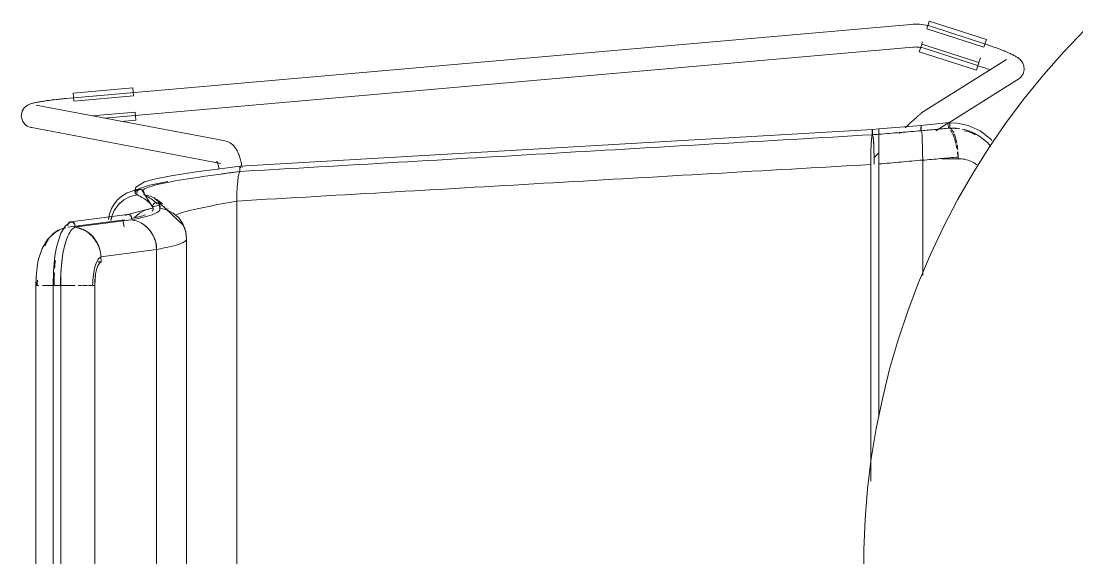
# Model space of a CAD drawing. Header units: millimetres. Extents: x 155927 to 317870, y -36033 to 97293.
# Drawn here: x 174353 to 174907, y 12310 to 12592 of the extents above; entities that cross this region are included whole.
import ezdxf

# ---------------------------------------------------------------- set-up
doc = ezdxf.new("R2010")
doc.units = ezdxf.units.MM
doc.header["$MEASUREMENT"] = 0
doc.layers.add('I-FURN', color=8, linetype='CONTINUOUS', lineweight=9)

msp = doc.modelspace()

# ---------------------------------------------------------------- linework, layer by layer
at = {"layer": 'I-FURN'}
for p, q in [((174829.13, 12590.31), (174829.76, 12592.26)), ((174829.76, 12592.26), (174859.76, 12582.57)), ((174820.07, 12590.54), (174376.75, 12551.6)), ((174820.12, 12590.55), (174820.07, 12590.55)), ((174821.26, 12590.63), (174820.12, 12590.55)), ((174822.4, 12590.66), (174821.26, 12590.63)), ((174823.54, 12590.64), (174822.4, 12590.66)), ((174824.68, 12590.58), (174823.54, 12590.64)), ((174825.82, 12590.47), (174824.68, 12590.58)), ((174826.95, 12590.32), (174825.82, 12590.47)), ((174828.08, 12590.12), (174826.95, 12590.32)), ((174829.19, 12589.88), (174828.08, 12590.12)), ((174828.45, 12588.22), (174858.46, 12578.53)), ((174828.49, 12588.34), (174829.13, 12590.31)), ((174830.3, 12589.59), (174829.19, 12589.88)), ((174831.39, 12589.26), (174830.3, 12589.59)), ((174858.21, 12580.55), (174831.39, 12589.26)), ((174911.44, 12587.76), (174900.4, 12576.18)), ((174825.17, 12578.06), (174825.81, 12580.03)), ((174855.85, 12570.46), (174825.85, 12580.15)), ((174825.88, 12580.25), (174826.25, 12581.41)), ((174858.66, 12580.4), (174858.21, 12580.55)), ((174859.13, 12580.62), (174858.5, 12578.65)), ((174859.4, 12580.15), (174858.66, 12580.4)), ((174859.76, 12582.57), (174859.13, 12580.62)), ((174860.14, 12579.91), (174859.4, 12580.15)), ((174396.77, 12541.31), (174821.12, 12578.59)), ((174821.12, 12578.59), (174821.78, 12578.64)), ((174821.78, 12578.64), (174822.45, 12578.66)), ((174822.45, 12578.66), (174823.11, 12578.65)), ((174823.11, 12578.65), (174823.77, 12578.61)), ((174823.77, 12578.61), (174824.43, 12578.55)), ((174824.43, 12578.55), (174825.09, 12578.47)), ((174824.54, 12576.11), (174825.17, 12578.06)), ((174824.54, 12576.11), (174854.55, 12566.42)), ((174825.09, 12578.47), (174825.74, 12578.35)), ((174825.74, 12578.35), (174826.38, 12578.21)), ((174826.38, 12578.21), (174827.03, 12578.05)), ((174827.03, 12578.05), (174827.66, 12577.86)), ((174827.66, 12577.86), (174827.68, 12577.85)), ((174827.68, 12577.85), (174854.5, 12569.14)), ((174860.87, 12579.66), (174860.14, 12579.91)), ((174861.6, 12579.41), (174860.87, 12579.66)), ((174862.32, 12579.16), (174861.6, 12579.41)), ((174863.04, 12578.9), (174862.32, 12579.16)), ((174863.75, 12578.65), (174863.04, 12578.9)), ((174864.44, 12578.39), (174863.75, 12578.65)), ((174865.13, 12578.14), (174864.44, 12578.39)), ((174865.81, 12577.88), (174865.13, 12578.14)), ((174866.48, 12577.63), (174865.81, 12577.88)), ((174867.13, 12577.38), (174866.48, 12577.63)), ((174867.77, 12577.12), (174867.13, 12577.38)), ((174868.4, 12576.87), (174867.77, 12577.12)), ((174869.01, 12576.62), (174868.4, 12576.87)), ((174869.6, 12576.38), (174869.01, 12576.62)), ((174870.18, 12576.13), (174869.6, 12576.38)), ((174870.74, 12575.89), (174870.18, 12576.13)), ((174871.29, 12575.65), (174870.74, 12575.89)), ((174871.81, 12575.41), (174871.29, 12575.65)), ((174872.32, 12575.18), (174871.81, 12575.41)), ((174872.82, 12574.94), (174872.32, 12575.18)), ((174873.29, 12574.71), (174872.82, 12574.94)), ((174873.75, 12574.48), (174873.29, 12574.71)), ((174874.19, 12574.26), (174873.75, 12574.48)), ((174900.4, 12576.18), (174889.83, 12564.17)), ((174870.36, 12572.06), (174826.78, 12544.75)), ((174854.83, 12569.03), (174854.5, 12569.14)), ((174855.52, 12568.8), (174854.83, 12569.03)), ((174855.81, 12570.34), (174855.18, 12568.37)), ((174855.88, 12570.56), (174856.68, 12573.04)), ((174874.61, 12574.03), (174874.19, 12574.26)), ((174875.02, 12573.8), (174874.61, 12574.03)), ((174875.42, 12573.56), (174875.02, 12573.8)), ((174875.81, 12573.32), (174875.42, 12573.56)), ((174876.2, 12573.06), (174875.81, 12573.32)), ((174876.59, 12572.78), (174876.2, 12573.06)), ((174876.99, 12572.47), (174876.59, 12572.78)), ((174877.42, 12572.1), (174876.99, 12572.47)), ((174877.88, 12571.64), (174877.42, 12572.1)), ((174878.4, 12571.01), (174877.88, 12571.64)), ((174878.97, 12570.1), (174878.4, 12571.01)), ((174879.49, 12568.72), (174878.97, 12570.1)), ((174855.18, 12568.37), (174854.55, 12566.42)), ((174856.21, 12568.57), (174855.52, 12568.8)), ((174856.89, 12568.34), (174856.21, 12568.57)), ((174857.57, 12568.1), (174856.89, 12568.34)), ((174858.25, 12567.87), (174857.57, 12568.1)), ((174858.91, 12567.63), (174858.25, 12567.87)), ((174859.57, 12567.4), (174858.91, 12567.63)), ((174860.22, 12567.16), (174859.57, 12567.4)), ((174860.85, 12566.93), (174860.22, 12567.16)), ((174861.48, 12566.69), (174860.85, 12566.93)), ((174877.85, 12562.78), (174879.08, 12564.51)), ((174879.08, 12564.51), (174879.67, 12566.74)), ((174879.67, 12566.74), (174879.49, 12568.72)), ((174889.83, 12564.17), (174879.75, 12551.75)), ((174839.97, 12538.86), (174876.73, 12561.89)), ((174877.85, 12562.78), (174876.73, 12561.89)), ((174380.36, 12554.41), (174411.77, 12557.17)), ((174380.54, 12552.37), (174380.36, 12554.41)), ((174380.72, 12550.3), (174380.54, 12552.37)), ((174380.73, 12550.18), (174412.14, 12552.94)), ((174411.77, 12557.17), (174411.95, 12555.13)), ((174411.95, 12555.13), (174412.13, 12553.06)), ((174354.6, 12546.63), (174355.51, 12547.49)), ((174355.51, 12547.49), (174356.21, 12547.96)), ((174356.21, 12547.96), (174356.77, 12548.27)), ((174356.77, 12548.27), (174357.25, 12548.48)), ((174357.25, 12548.48), (174357.68, 12548.65)), ((174357.68, 12548.65), (174358.08, 12548.79)), ((174358.08, 12548.79), (174358.48, 12548.92)), ((174358.48, 12548.92), (174358.87, 12549.03)), ((174358.87, 12549.03), (174359.27, 12549.14)), ((174359.27, 12549.14), (174359.69, 12549.25)), ((174359.69, 12549.25), (174360.11, 12549.35)), ((174360.11, 12549.35), (174360.56, 12549.44)), ((174360.56, 12549.44), (174361.02, 12549.54)), ((174460.19, 12529.3), (174360.9, 12548.12)), ((174361.02, 12549.54), (174361.49, 12549.64)), ((174361.49, 12549.64), (174361.99, 12549.73)), ((174361.99, 12549.73), (174362.5, 12549.83)), ((174362.5, 12549.83), (174363.04, 12549.92)), ((174363.04, 12549.92), (174363.59, 12550.01)), ((174363.59, 12550.01), (174364.16, 12550.1)), ((174364.16, 12550.1), (174364.74, 12550.2)), ((174364.74, 12550.2), (174365.35, 12550.29)), ((174365.35, 12550.29), (174365.97, 12550.38)), ((174365.97, 12550.38), (174366.6, 12550.47)), ((174366.6, 12550.47), (174367.25, 12550.56)), ((174367.25, 12550.56), (174367.91, 12550.64)), ((174367.91, 12550.64), (174368.59, 12550.73)), ((174368.59, 12550.73), (174369.28, 12550.82)), ((174369.28, 12550.82), (174369.97, 12550.9)), ((174369.97, 12550.9), (174370.68, 12550.98)), ((174370.68, 12550.98), (174371.4, 12551.07)), ((174371.4, 12551.07), (174372.13, 12551.15)), ((174372.13, 12551.15), (174372.86, 12551.22)), ((174372.86, 12551.22), (174373.6, 12551.3)), ((174373.6, 12551.3), (174374.34, 12551.37)), ((174374.34, 12551.37), (174375.09, 12551.45)), ((174375.09, 12551.45), (174375.84, 12551.52)), ((174375.84, 12551.52), (174376.59, 12551.58)), ((174376.59, 12551.58), (174376.75, 12551.6)), ((174879.75, 12551.75), (174870.18, 12538.93)), ((174353.08, 12542.22), (174353.56, 12544.98)), ((174353.91, 12539.47), (174353.08, 12542.22)), ((174353.56, 12544.98), (174354.6, 12546.63)), ((174412.88, 12544.49), (174390.4, 12542.52)), ((174412.89, 12544.37), (174413.08, 12542.3)), ((174413.08, 12542.3), (174413.26, 12540.26)), ((174822.64, 12541.31), (174822.27, 12540.98)), ((174822.99, 12541.63), (174822.64, 12541.31)), ((174823.33, 12541.93), (174822.99, 12541.63)), ((174823.65, 12542.22), (174823.33, 12541.93)), ((174823.96, 12542.49), (174823.65, 12542.22)), ((174824.25, 12542.75), (174823.96, 12542.49)), ((174824.53, 12542.99), (174824.25, 12542.75)), ((174824.8, 12543.22), (174824.53, 12542.99)), ((174825.05, 12543.44), (174824.8, 12543.22)), ((174825.29, 12543.64), (174825.05, 12543.44)), ((174825.52, 12543.83), (174825.29, 12543.64)), ((174825.74, 12544.01), (174825.52, 12543.83)), ((174825.97, 12544.18), (174825.74, 12544.01)), ((174826.2, 12544.35), (174825.97, 12544.18)), ((174826.45, 12544.54), (174826.2, 12544.35)), ((174826.78, 12544.75), (174826.45, 12544.54)), ((174353.91, 12539.47), (174355.23, 12537.89)), ((174355.23, 12537.89), (174356.31, 12537.14)), ((174356.31, 12537.14), (174357.12, 12536.77)), ((174357.12, 12536.77), (174357.74, 12536.55)), ((174357.74, 12536.55), (174358.25, 12536.42)), ((174358.25, 12536.42), (174358.67, 12536.33)), ((174358.67, 12536.33), (174457.96, 12517.51)), ((174405.36, 12539.57), (174413.26, 12540.26)), ((174803.31, 12535.67), (174799.95, 12535.41)), ((174803.31, 12535.68), (174825.51, 12537.5)), ((174803.31, 12535.61), (174803.31, 12535.68)), ((174803.31, 12535.68), (174803.31, 12535.61)), ((174803.31, 12535.6), (174803.31, 12535.67)), ((174803.31, 12535.67), (174803.31, 12535.61)), ((174817.52, 12536.59), (174817.04, 12536.13)), ((174818, 12537.03), (174817.52, 12536.59)), ((174818.47, 12537.47), (174818, 12537.03)), ((174818.93, 12537.91), (174818.47, 12537.47)), ((174819.39, 12538.33), (174818.93, 12537.91)), ((174819.83, 12538.74), (174819.39, 12538.33)), ((174820.27, 12539.15), (174819.83, 12538.74)), ((174820.69, 12539.54), (174820.27, 12539.15)), ((174821.1, 12539.92), (174820.69, 12539.54)), ((174821.51, 12540.29), (174821.1, 12539.92)), ((174821.9, 12540.64), (174821.51, 12540.29)), ((174822.27, 12540.98), (174821.9, 12540.64)), ((174825.42, 12536.58), (174825.41, 12536.13)), ((174825.41, 12536.12), (174825.42, 12536.58)), ((174825.41, 12536.13), (174825.41, 12535.64)), ((174825.41, 12535.63), (174825.41, 12536.12)), ((174825.46, 12537.25), (174825.44, 12536.96)), ((174825.44, 12536.96), (174825.46, 12537.25)), ((174825.48, 12537.44), (174825.46, 12537.25)), ((174825.46, 12537.25), (174825.48, 12537.44)), ((174825.51, 12537.5), (174825.48, 12537.44)), ((174825.48, 12537.44), (174825.51, 12537.5)), ((174825.51, 12537.5), (174840, 12538.93)), ((174825.51, 12537.5), (174825.54, 12537.43)), ((174825.54, 12537.44), (174825.51, 12537.5)), ((174825.56, 12537.25), (174825.54, 12537.44)), ((174825.58, 12536.95), (174825.56, 12537.25)), ((174825.56, 12537.24), (174825.58, 12536.95)), ((174825.6, 12536.57), (174825.58, 12536.95)), ((174825.58, 12536.95), (174825.6, 12536.56)), ((174825.61, 12536.11), (174825.6, 12536.57)), ((174825.6, 12536.56), (174825.61, 12536.11)), ((174825.61, 12535.62), (174825.61, 12536.11)), ((174825.61, 12536.11), (174825.61, 12535.62)), ((174833.15, 12534.58), (174839.59, 12538.62)), ((174844.57, 12538.72), (174839.11, 12538.8)), ((174850.22, 12537.5), (174844.57, 12538.72)), ((174856.53, 12534.6), (174850.22, 12537.5)), ((174870.18, 12538.93), (174861.12, 12525.74)), ((174468.04, 12516.11), (174799.95, 12535.4)), ((174799.64, 12531.68), (174799.45, 12529.93)), ((174799.85, 12532.57), (174799.64, 12531.68)), ((174799.86, 12534.47), (174799.84, 12534.02)), ((174799.84, 12534.02), (174799.84, 12533.53)), ((174799.84, 12533.53), (174799.84, 12533.04)), ((174799.84, 12533.04), (174799.85, 12532.57)), ((174799.87, 12534.85), (174799.86, 12534.47)), ((174799.9, 12535.15), (174799.87, 12534.85)), ((174799.92, 12535.33), (174799.9, 12535.15)), ((174799.95, 12535.4), (174799.92, 12535.33)), ((174799.98, 12535.33), (174799.95, 12535.4)), ((174800, 12535.14), (174799.98, 12535.33)), ((174800.03, 12534.85), (174800, 12535.14)), ((174800.04, 12534.47), (174800.03, 12534.85)), ((174800.06, 12534.01), (174800.04, 12534.47)), ((174800.05, 12532.56), (174800.06, 12533.03)), ((174800.26, 12531.66), (174800.05, 12532.56)), ((174800.06, 12533.52), (174800.06, 12534.01)), ((174800.06, 12533.03), (174800.06, 12533.52)), ((174800.45, 12529.91), (174800.26, 12531.66)), ((174803.26, 12527.68), (174803.27, 12530.18)), ((174803.27, 12530.18), (174803.26, 12527.69)), ((174803.29, 12531.94), (174803.27, 12530.18)), ((174803.27, 12530.18), (174803.29, 12531.93)), ((174803.31, 12535.61), (174803.3, 12535.42)), ((174803.3, 12535.42), (174803.31, 12535.6)), ((174803.3, 12535.12), (174803.3, 12535.42)), ((174803.3, 12535.42), (174803.3, 12535.12)), ((174803.3, 12534.74), (174803.3, 12535.12)), ((174803.3, 12535.12), (174803.3, 12534.74)), ((174803.3, 12534.29), (174803.3, 12534.74)), ((174803.3, 12534.74), (174803.3, 12534.29)), ((174803.3, 12533.8), (174803.3, 12534.29)), ((174803.3, 12534.29), (174803.3, 12533.8)), ((174803.3, 12533.3), (174803.3, 12533.8)), ((174803.3, 12533.8), (174803.3, 12533.3)), ((174803.3, 12532.83), (174803.3, 12533.3)), ((174803.3, 12533.3), (174803.3, 12532.83)), ((174803.31, 12535.61), (174803.31, 12535.42)), ((174803.31, 12535.42), (174803.31, 12535.61)), ((174803.31, 12535.42), (174803.31, 12535.13)), ((174803.31, 12535.13), (174803.31, 12535.42)), ((174803.31, 12535.13), (174803.32, 12534.74)), ((174803.32, 12534.75), (174803.31, 12535.13)), ((174803.32, 12534.3), (174803.32, 12534.75)), ((174803.32, 12534.74), (174803.32, 12534.29)), ((174803.32, 12533.81), (174803.32, 12534.3)), ((174803.32, 12534.29), (174803.32, 12533.8)), ((174803.32, 12533.31), (174803.32, 12533.81)), ((174803.32, 12533.8), (174803.32, 12533.31)), ((174803.32, 12533.31), (174803.32, 12532.84)), ((174803.32, 12532.84), (174803.32, 12533.31)), ((174803.32, 12532.84), (174803.33, 12531.95)), ((174803.33, 12531.95), (174803.32, 12532.84)), ((174803.33, 12531.95), (174803.34, 12530.2)), ((174803.34, 12530.2), (174803.33, 12531.95)), ((174803.34, 12530.2), (174803.36, 12527.7)), ((174803.36, 12527.7), (174803.34, 12530.2)), ((174814.55, 12533.77), (174814.05, 12533.29)), ((174825.41, 12535.64), (174825.41, 12535.14)), ((174825.41, 12535.14), (174825.41, 12535.63)), ((174825.41, 12535.14), (174825.42, 12534.67)), ((174825.42, 12534.66), (174825.41, 12535.14)), ((174825.6, 12534.65), (174825.61, 12535.12)), ((174825.61, 12535.12), (174825.6, 12534.65)), ((174825.6, 12534.65), (174825.79, 12533.77)), ((174825.8, 12533.76), (174825.6, 12534.65)), ((174825.61, 12535.12), (174825.61, 12535.62)), ((174825.61, 12535.62), (174825.61, 12535.12)), ((174825.8, 12533.76), (174825.97, 12532.05)), ((174825.97, 12532.03), (174825.8, 12533.76)), ((174826.13, 12529.55), (174825.97, 12532.03)), ((174825.97, 12532.03), (174826.12, 12529.59)), ((174855.82, 12532.03), (174852.13, 12533.94)), ((174860.4, 12528.53), (174855.82, 12532.03)), ((174862.06, 12530.26), (174856.53, 12534.6)), ((174862.7, 12529.47), (174862.06, 12530.26)), ((174460.19, 12529.3), (174461.18, 12529.05)), ((174461.18, 12529.05), (174462.08, 12528.68)), ((174462.08, 12528.68), (174462.87, 12528.24)), ((174462.87, 12528.24), (174463.55, 12527.76)), ((174463.55, 12527.76), (174464.15, 12527.25)), ((174464.15, 12527.25), (174464.67, 12526.73)), ((174464.67, 12526.73), (174465.12, 12526.2)), ((174465.12, 12526.2), (174465.52, 12525.67)), ((174465.52, 12525.67), (174465.88, 12525.13)), ((174465.88, 12525.13), (174466.21, 12524.59)), ((174466.21, 12524.59), (174466.5, 12524.06)), ((174799.28, 12527.43), (174799.16, 12524.3)), ((174799.45, 12529.93), (174799.28, 12527.43)), ((174800.61, 12527.41), (174800.45, 12529.91)), ((174800.74, 12524.29), (174800.61, 12527.41)), ((174803.36, 12527.7), (174803.36, 12524.57)), ((174803.36, 12524.57), (174803.36, 12527.7)), ((174803.37, 12521), (174803.36, 12524.57)), ((174826.12, 12529.59), (174826.24, 12526.52)), ((174826.24, 12526.45), (174826.13, 12529.55)), ((174826.24, 12526.45), (174826.31, 12523.01)), ((174826.31, 12523.01), (174826.24, 12526.45)), ((174861.12, 12525.74), (174852.6, 12512.2)), ((174862.13, 12526.45), (174860.4, 12528.53)), ((174466.5, 12524.06), (174466.77, 12523.5)), ((174466.77, 12523.5), (174467.02, 12522.94)), ((174467.02, 12522.94), (174467.26, 12522.37)), ((174467.26, 12522.37), (174467.48, 12521.79)), ((174467.48, 12521.79), (174467.68, 12521.2)), ((174467.68, 12521.2), (174467.88, 12520.6)), ((174467.88, 12520.6), (174468.06, 12519.98)), ((174468.06, 12519.98), (174468.23, 12519.35)), ((174468.23, 12519.35), (174468.39, 12518.71)), ((174799.08, 12520.73), (174799.06, 12516.95)), ((174799.16, 12524.3), (174799.08, 12520.73)), ((174803.37, 12523.01), (174800.7, 12520.44)), ((174800.82, 12520.74), (174800.74, 12524.29)), ((174800.84, 12517.06), (174800.82, 12520.74)), ((174803.25, 12521), (174803.25, 12524.56)), ((174803.25, 12524.56), (174803.25, 12521)), ((174803.36, 12524.56), (174803.37, 12521)), ((174803.37, 12521), (174803.37, 12517.21)), ((174803.37, 12517.21), (174803.37, 12521)), ((174826.34, 12519.15), (174826.31, 12522.92)), ((174826.31, 12522.92), (174826.34, 12519.27)), ((174826.34, 12458.6), (174826.34, 12519.15)), ((174826.34, 12519.15), (174826.34, 12458.6)), ((174846.13, 12519.86), (174836.38, 12519.86)), ((174844.89, 12520.85), (174844.89, 12519.81)), ((174456.18, 12514.56), (174446.25, 12513.2)), ((174455.73, 12518.73), (174455.75, 12518.71)), ((174455.75, 12518.71), (174455.79, 12518.64)), ((174455.79, 12518.64), (174455.84, 12518.55)), ((174455.84, 12518.55), (174455.91, 12518.4)), ((174455.91, 12518.4), (174456, 12518.2)), ((174456, 12518.2), (174456.09, 12517.97)), ((174456.09, 12517.97), (174456.19, 12517.7)), ((174468.04, 12516.11), (174456.18, 12514.56)), ((174456.19, 12517.7), (174456.3, 12517.4)), ((174456.3, 12517.4), (174456.41, 12517.06)), ((174456.41, 12517.06), (174456.52, 12516.7)), ((174456.52, 12516.7), (174456.62, 12516.3)), ((174456.62, 12516.3), (174456.73, 12515.88)), ((174456.73, 12515.88), (174456.83, 12515.43)), ((174456.83, 12515.43), (174456.93, 12514.96)), ((174456.93, 12514.96), (174457.03, 12514.47)), ((174467.84, 12514.71), (174467.83, 12514.21)), ((174467.83, 12514.22), (174467.84, 12514.71)), ((174467.83, 12513.72), (174467.83, 12514.22)), ((174467.83, 12514.21), (174467.83, 12513.72)), ((174467.83, 12513.72), (174467.85, 12513.25)), ((174467.85, 12513.25), (174467.83, 12513.72)), ((174467.86, 12515.16), (174467.84, 12514.71)), ((174467.84, 12514.71), (174467.86, 12515.16)), ((174467.89, 12515.55), (174467.86, 12515.16)), ((174467.86, 12515.16), (174467.89, 12515.55)), ((174467.89, 12515.55), (174467.94, 12515.85)), ((174467.94, 12515.84), (174467.89, 12515.55)), ((174468.09, 12516.05), (174468.04, 12516.11)), ((174468.04, 12516.11), (174468.09, 12516.05)), ((174468.14, 12515.87), (174468.19, 12515.58)), ((174468.19, 12515.57), (174468.14, 12515.86)), ((174468.19, 12515.58), (174468.22, 12515.2)), ((174468.22, 12515.19), (174468.19, 12515.57)), ((174468.39, 12518.71), (174468.55, 12518.05)), ((174468.55, 12518.05), (174468.69, 12517.38)), ((174468.69, 12517.38), (174468.82, 12516.7)), ((174468.82, 12516.7), (174468.95, 12516.01)), ((174468.95, 12516.01), (174469.06, 12515.3)), ((174799.06, 12516.95), (174799.06, 12350.68)), ((174799.06, 12350.68), (174799.06, 12516.95)), ((174803.37, 12517.21), (174803.37, 12384.38)), ((174803.37, 12384.38), (174803.37, 12517.21)), ((174422.9, 12509.18), (174417.9, 12507.78)), ((174430.13, 12508), (174420.46, 12506.1)), ((174431.92, 12510.98), (174422.9, 12509.18)), ((174438.24, 12512.02), (174431.92, 12510.98)), ((174446.25, 12513.2), (174438.24, 12512.02)), ((174466.77, 12508.1), (174466.53, 12505)), ((174466.54, 12505.05), (174466.77, 12508.1)), ((174467.08, 12510.6), (174466.77, 12508.1)), ((174466.78, 12508.13), (174467.09, 12510.6)), ((174467.45, 12512.34), (174467.08, 12510.6)), ((174467.09, 12510.61), (174467.45, 12512.34)), ((174467.45, 12512.34), (174467.85, 12513.25)), ((174467.85, 12513.25), (174467.45, 12512.34)), ((174852.6, 12512.2), (174844.63, 12498.32)), ((174420.46, 12506.1), (174408.75, 12502.11)), ((174413.27, 12505.01), (174412.74, 12502.82)), ((174412.74, 12502.82), (174413.03, 12501.91)), ((174417.9, 12507.78), (174413.27, 12505.01)), ((174413.75, 12501.97), (174413.82, 12502.46)), ((174413.82, 12502.46), (174413.75, 12501.97)), ((174414.02, 12502.92), (174413.82, 12502.46)), ((174413.82, 12502.46), (174414.02, 12502.91)), ((174414.32, 12503.31), (174414.02, 12502.92)), ((174414.02, 12502.91), (174414.33, 12503.3)), ((174414.72, 12503.61), (174414.32, 12503.31)), ((174414.33, 12503.3), (174414.72, 12503.6)), ((174414.72, 12503.6), (174415.17, 12503.8)), ((174415.17, 12503.8), (174414.72, 12503.61)), ((174415.17, 12503.8), (174415.66, 12503.87)), ((174415.66, 12503.87), (174415.17, 12503.8)), ((174415.66, 12503.87), (174416.14, 12503.81)), ((174416.14, 12503.82), (174415.66, 12503.87)), ((174416.6, 12503.63), (174416.14, 12503.82)), ((174416.14, 12503.81), (174416.6, 12503.63)), ((174416.51, 12503.68), (174422.22, 12494.29)), ((174416.6, 12503.63), (174417, 12503.34)), ((174417.01, 12503.34), (174416.6, 12503.63)), ((174417, 12503.34), (174417.32, 12502.96)), ((174417.32, 12502.97), (174417.01, 12503.34)), ((174417.53, 12502.52), (174417.32, 12502.97)), ((174417.32, 12502.96), (174417.53, 12502.51)), ((174417.62, 12502.02), (174417.53, 12502.52)), ((174417.53, 12502.51), (174417.62, 12502.02)), ((174466.38, 12501.53), (174466.53, 12505)), ((174466.53, 12505), (174466.38, 12501.46)), ((174403.68, 12498.3), (174401.9, 12496.14)), ((174405.92, 12500.3), (174403.68, 12498.3)), ((174407, 12498.35), (174404.18, 12495.87)), ((174408.75, 12502.11), (174405.92, 12500.3)), ((174410.32, 12500.09), (174407, 12498.35)), ((174413.95, 12501), (174410.32, 12500.09)), ((174413.96, 12501), (174413.79, 12501.47)), ((174413.79, 12501.47), (174413.95, 12501)), ((174417.59, 12501.52), (174417.44, 12501.05)), ((174417.44, 12501.05), (174417.59, 12501.52)), ((174417.44, 12501.05), (174421.05, 12500.26)), ((174421.06, 12500.27), (174417.44, 12501.05)), ((174417.62, 12502.02), (174417.59, 12501.52)), ((174417.59, 12501.52), (174417.62, 12502.02)), ((174421.05, 12500.26), (174424.38, 12498.61)), ((174424.38, 12498.63), (174421.06, 12500.27)), ((174422.71, 12499.56), (174438.4, 12484.96)), ((174423.59, 12496.81), (174424.08, 12496.88)), ((174424.08, 12496.88), (174423.59, 12496.82)), ((174424.08, 12496.88), (174424.57, 12496.81)), ((174424.57, 12496.82), (174424.08, 12496.88)), ((174427.21, 12496.22), (174424.38, 12498.63)), ((174424.38, 12498.61), (174427.22, 12496.22)), ((174466.32, 12497.77), (174466.38, 12501.47)), ((174466.38, 12501.46), (174466.32, 12497.7)), ((174466.32, 12497.7), (174466.32, 12114.3)), ((174466.32, 12114.3), (174466.32, 12497.7)), ((174844.63, 12498.32), (174837.22, 12484.15)), ((174400.56, 12493.87), (174399.27, 12490.27)), ((174401.9, 12496.14), (174400.56, 12493.87)), ((174402, 12492.79), (174400.6, 12489.28)), ((174404.18, 12495.87), (174402, 12492.79)), ((174404.18, 12495.87), (174405.03, 12496.75)), ((174408.86, 12490.71), (174420.48, 12493.68)), ((174415.21, 12491.39), (174412.34, 12488.89)), ((174418.61, 12493.15), (174415.21, 12491.39)), ((174422.32, 12494.04), (174418.61, 12493.15)), ((174420.48, 12493.68), (174422.34, 12494.01)), ((174425.93, 12495.55), (174422.04, 12494.72)), ((174422.21, 12495.5), (174422.12, 12495.01)), ((174422.12, 12495.01), (174422.16, 12494.51)), ((174422.13, 12495), (174422.21, 12495.5)), ((174422.16, 12494.51), (174422.13, 12495)), ((174422.33, 12494.04), (174422.16, 12494.51)), ((174422.16, 12494.51), (174422.32, 12494.04)), ((174422.21, 12495.5), (174422.41, 12495.95)), ((174422.41, 12495.95), (174422.21, 12495.5)), ((174422.41, 12495.95), (174422.72, 12496.33)), ((174422.72, 12496.33), (174422.41, 12495.95)), ((174423.12, 12496.63), (174422.72, 12496.33)), ((174422.72, 12496.33), (174423.13, 12496.62)), ((174423.59, 12496.82), (174423.12, 12496.63)), ((174423.13, 12496.62), (174423.59, 12496.81)), ((174425.03, 12496.63), (174424.57, 12496.82)), ((174424.57, 12496.81), (174425.03, 12496.62)), ((174425.43, 12496.33), (174425.03, 12496.63)), ((174425.03, 12496.62), (174425.43, 12496.33)), ((174425.43, 12496.33), (174425.74, 12495.95)), ((174425.75, 12495.95), (174425.43, 12496.33)), ((174425.74, 12495.95), (174425.95, 12495.5)), ((174425.95, 12495.5), (174425.75, 12495.95)), ((174425.8, 12495.85), (174425.85, 12492.97)), ((174425.99, 12494.51), (174425.83, 12494.04)), ((174425.83, 12494.04), (174425.99, 12494.51)), ((174429.54, 12493.15), (174425.83, 12494.04)), ((174425.95, 12495.5), (174426.03, 12495)), ((174426.03, 12495.01), (174425.95, 12495.5)), ((174425.99, 12494.51), (174426.03, 12495.01)), ((174426.03, 12495), (174425.99, 12494.51)), ((174432.94, 12491.39), (174429.54, 12493.15)), ((174429.54, 12493.14), (174432.93, 12491.39)), ((174432.93, 12491.39), (174435.81, 12488.88)), ((174435.81, 12488.89), (174432.94, 12491.39)), ((174378.66, 12486.52), (174376.28, 12484.62)), ((174377.6, 12484.03), (174407.3, 12487.88)), ((174379.16, 12486.87), (174408.94, 12490.73)), ((174410.85, 12487.9), (174381.15, 12484.06)), ((174399.27, 12490.27), (174398.97, 12488)), ((174400.6, 12489.28), (174400.23, 12487.53)), ((174400.24, 12487.53), (174400.61, 12489.27)), ((174406.52, 12487.75), (174407.21, 12484.26)), ((174408.26, 12490.49), (174407.88, 12490.2)), ((174408.7, 12490.68), (174408.26, 12490.49)), ((174409.17, 12490.74), (174408.7, 12490.68)), ((174409.64, 12490.68), (174409.17, 12490.74)), ((174410.08, 12490.49), (174409.64, 12490.68)), ((174410.47, 12490.19), (174410.08, 12490.49)), ((174410.77, 12489.81), (174410.47, 12490.19)), ((174410.96, 12489.36), (174410.77, 12489.81)), ((174411.04, 12488.87), (174410.96, 12489.36)), ((174411, 12488.37), (174411.04, 12488.87)), ((174437.98, 12485.75), (174435.81, 12488.89)), ((174435.81, 12488.88), (174437.98, 12485.75)), ((174437.81, 12486.06), (174439.53, 12481.6)), ((174370.9, 12481.16), (174368.83, 12479.49)), ((174373.17, 12482.49), (174370.9, 12481.16)), ((174373.98, 12480.8), (174372.79, 12477.63)), ((174376.28, 12484.62), (174373.98, 12480.8)), ((174383.57, 12484.81), (174381.13, 12484.49)), ((174420.35, 12482.78), (174417.61, 12485.27)), ((174422.43, 12479.67), (174420.35, 12482.78)), ((174437.98, 12485.75), (174439.34, 12482.18)), ((174439.35, 12482.18), (174437.98, 12485.75)), ((174438.4, 12484.96), (174439.11, 12483.04)), ((174439.34, 12482.18), (174439.82, 12478.39)), ((174439.82, 12478.39), (174439.35, 12482.18)), ((174439.53, 12481.6), (174439.97, 12477.85)), ((174837.22, 12484.15), (174830.38, 12469.68)), ((174367, 12477.51), (174364.13, 12472.8)), ((174368.83, 12479.49), (174367, 12477.51)), ((174372.79, 12477.63), (174371.71, 12473.59)), ((174377.12, 12478.09), (174376.03, 12474.66)), ((174423.75, 12476.12), (174422.43, 12479.67)), ((174424.22, 12472.35), (174423.75, 12476.12)), ((174439.82, 12478.39), (174439.82, 12133.6)), ((174439.82, 12133.6), (174439.82, 12478.39)), ((174439.97, 12438.94), (174439.97, 12477.85)), ((174364.13, 12472.8), (174362.11, 12466.65)), ((174371.71, 12473.59), (174370.84, 12468.87)), ((174375.06, 12470.22), (174374.47, 12466.21)), ((174376.03, 12474.66), (174375.06, 12470.22)), ((174394.95, 12468.49), (174424.22, 12472.35)), ((174424.22, 12472.35), (174424.22, 12139.64)), ((174424.22, 12139.64), (174424.22, 12472.35)), ((174830.38, 12469.68), (174824.13, 12454.96)), ((174362.11, 12466.65), (174361.46, 12463.15)), ((174370.84, 12468.87), (174370.04, 12460.98)), ((174374.47, 12466.21), (174373.93, 12459.65)), ((174392.69, 12461.8), (174393.36, 12463.79)), ((174395.01, 12465.78), (174393.35, 12465.78)), ((174393.36, 12463.79), (174394.15, 12465.14)), ((174394.15, 12465.14), (174395.01, 12465.78)), ((174395.01, 12465.78), (174394.95, 12468.49)), ((174361.46, 12463.15), (174360.94, 12457.94)), ((174370.04, 12460.98), (174369.89, 12453.42)), ((174373.93, 12459.65), (174373.85, 12453.42)), ((174391.86, 12456.46), (174392.18, 12459.31)), ((174392.18, 12459.31), (174392.69, 12461.8)), ((174360.94, 12457.94), (174360.86, 12453.42)), ((174361.03, 12453.42), (174360.86, 12453.42)), ((174360.86, 12453.42), (174360.86, 12158.57)), ((174360.87, 12453.42), (174362.35, 12453.42)), ((174364.38, 12453.42), (174366.95, 12453.42)), ((174370.14, 12453.42), (174366.97, 12453.42)), ((174367.12, 12453.42), (174370.14, 12453.42)), ((174369.89, 12453.42), (174369.89, 12158.57)), ((174369.89, 12453.42), (174373.74, 12453.42)), ((174369.96, 12453.42), (174369.89, 12453.42)), ((174370.16, 12453.42), (174369.96, 12453.42)), ((174370.46, 12453.42), (174370.16, 12453.42)), ((174370.85, 12453.42), (174370.46, 12453.42)), ((174371.31, 12453.42), (174370.85, 12453.42)), ((174371.8, 12453.42), (174371.31, 12453.42)), ((174372.3, 12453.42), (174371.8, 12453.42)), ((174372.77, 12453.42), (174372.3, 12453.42)), ((174373.19, 12453.42), (174372.77, 12453.42)), ((174373.52, 12453.42), (174373.19, 12453.42)), ((174373.74, 12453.42), (174373.52, 12453.42)), ((174377.64, 12453.42), (174373.83, 12453.42)), ((174373.83, 12453.42), (174377.64, 12453.42)), ((174373.86, 12158.57), (174373.86, 12453.42)), ((174377.83, 12453.42), (174381.39, 12453.42)), ((174383.02, 12453.42), (174384.86, 12453.42)), ((174385.38, 12453.42), (174387.84, 12453.42)), ((174388.43, 12453.42), (174390.17, 12453.42)), ((174391.7, 12453.42), (174391.7, 12158.57)), ((174391.76, 12453.42), (174391.86, 12456.46)), ((174391.76, 12158.57), (174391.76, 12453.42)), ((174824.13, 12454.96), (174818.47, 12439.99)), ((174439.97, 12134.14), (174439.97, 12438.94)), ((174818.47, 12439.99), (174813.41, 12424.81)), ((174813.41, 12424.81), (174808.97, 12409.44)), ((174808.97, 12409.44), (174805.14, 12393.91)), ((174805.14, 12393.91), (174801.94, 12378.23)), ((174801.94, 12378.23), (174799.36, 12362.44)), ((174799.36, 12362.44), (174797.42, 12346.56)), ((174797.42, 12346.56), (174796.12, 12330.62)), ((174796.12, 12330.62), (174795.45, 12314.63)), ((174795.45, 12314.63), (174795.36, 12306))]:
    msp.add_line(p, q, dxfattribs=at)
for centre, major_axis, ratio, start_param, end_param in [((174409.17, 12488.78), (0, -1.96), 0.955139, 1.359855, 3.903556), ((174409.15, 12472.22), (0, -15.78), 0.955139, 2.787556, 3.029056), ((174409.15, 12472.22), (0, -15.78), 0.955139, 2.545839, 2.787386), ((174409.15, 12472.22), (0, -15.78), 0.955139, 1.579038, 2.545717), ((174365.13, 12453.42), (0, -12.4), 0.287441, 4.492176, 4.712389), ((174376.61, 12453.42), (15.75, 0), 0.000004, 0.290246, 0.472486)]:
    msp.add_ellipse(centre, major_axis=major_axis, ratio=ratio, start_param=start_param, end_param=end_param, dxfattribs=at)
for points in [[(174825.6, 12534.65), (174828.13, 12534.89), (174833.16, 12535.37), (174838.11, 12535.85), (174840.56, 12536.09)], [(174844.07, 12535.86), (174843.18, 12535.97), (174842.28, 12535.99), (174841.38, 12535.98)], [(174842.09, 12536.06), (174843.35, 12536.04), (174844.61, 12535.95), (174845.85, 12535.76)], [(174799.85, 12532.57), (174744.45, 12529.35), (174633.68, 12522.91), (174523.09, 12516.47), (174467.85, 12513.25)], [(174799.85, 12532.57), (174800.43, 12532.61), (174801.58, 12532.7), (174802.74, 12532.79), (174803.32, 12532.84)], [(174800.05, 12532.56), (174800.59, 12532.6), (174801.68, 12532.69), (174802.76, 12532.78), (174803.3, 12532.83)], [(174825.6, 12534.65), (174821.89, 12534.35), (174814.47, 12533.74), (174807.03, 12533.14), (174803.32, 12532.84)], [(174825.6, 12534.68), (174827.91, 12534.91), (174830.23, 12535.14), (174832.5, 12535.37)], [(174841.87, 12533.5), (174841.56, 12534.14), (174841.24, 12534.54), (174840.92, 12534.87)], [(174842.83, 12531.08), (174842.56, 12531.89), (174842.28, 12532.7), (174841.99, 12533.26)], [(174843.68, 12528.04), (174843.46, 12528.96), (174843.23, 12529.91), (174842.98, 12530.76)], [(174844.21, 12525.38), (174844.09, 12526.06), (174843.96, 12526.72), (174843.83, 12527.38)], [(174844.42, 12527.21), (174844.55, 12526.36), (174844.66, 12525.48), (174844.72, 12524.57)], [(174814.86, 12518.24), (174818.69, 12518.59), (174822.52, 12518.93), (174826.34, 12519.27)], [(174826.34, 12519.15), (174829.47, 12519.46), (174835.72, 12520.05), (174841.86, 12520.59), (174844.89, 12520.85)], [(174844.66, 12522.27), (174844.6, 12522.75), (174844.54, 12523.21), (174844.47, 12523.68)], [(174844.79, 12523.63), (174844.85, 12522.73), (174844.88, 12521.8), (174844.89, 12520.85)], [(174844.89, 12519.81), (174845.4, 12519.85), (174845.91, 12519.87), (174846.41, 12519.86)], [(174632.56, 12507.36), (174688.03, 12510.56), (174743.53, 12513.75), (174799.06, 12516.95)], [(174803.37, 12517.21), (174807.2, 12517.56), (174811.04, 12517.9), (174814.86, 12518.24)], [(174458.49, 12512.04), (174461.58, 12512.44), (174464.71, 12512.84), (174467.84, 12513.23)], [(174466.32, 12497.77), (174521.68, 12500.97), (174577.1, 12504.17), (174632.56, 12507.36)], [(174410.85, 12487.9), (174416.35, 12488.92), (174424.41, 12490.97), (174426.38, 12493.01), (174425.83, 12494.04)], [(174421.9, 12492.4), (174422.47, 12492.95), (174422.62, 12493.49), (174422.33, 12494.04)], [(174428.89, 12493.48), (174429.35, 12493.54), (174429.82, 12493.59), (174430.29, 12493.65)], [(174410.64, 12488.53), (174413.76, 12489.19), (174416.68, 12489.84), (174418.4, 12490.5)], [(174374.27, 12482.97), (174374.92, 12483.22), (174375.6, 12483.39), (174376.28, 12483.53)], [(174377.19, 12478.26), (174377.76, 12479.72), (174379.02, 12482.19), (174380.43, 12483.5), (174381.15, 12483.85)], [(174394.95, 12468.49), (174394.91, 12469.79), (174394.55, 12472.29), (174393.13, 12475.89), (174390.94, 12479.03), (174388.1, 12481.56), (174384.76, 12483.33), (174382.39, 12483.91), (174381.15, 12484.06)], [(174382.66, 12483.59), (174384.05, 12483.28), (174385.42, 12482.78), (174386.67, 12482.08)], [(174388.02, 12481.22), (174390.08, 12479.79), (174391.7, 12477.8), (174393, 12475.58)], [(174393.17, 12475.26), (174393.69, 12474.23), (174394.16, 12473.15), (174394.39, 12472.02)], [(174439.97, 12477.85), (174439.97, 12478.03), (174439.92, 12478.21), (174439.82, 12478.39)], [(174370.67, 12462.23), (174370.78, 12463.71), (174370.93, 12465.16), (174371.1, 12466.57)], [(174390.63, 12453.42), (174390.66, 12455.32), (174390.92, 12459.05), (174391.88, 12463.85), (174393.28, 12467.17), (174394.38, 12468.12), (174394.93, 12468.24)], [(174370.43, 12453.42), (174370.39, 12455.64), (174370.42, 12457.84), (174370.53, 12460.02)], [(174392.64, 12461.8), (174392.1, 12459.74), (174391.81, 12457.03), (174391.72, 12454.26)], [(174360.95, 12453.42), (174360.94, 12455), (174361.02, 12456.5), (174361.15, 12457.93)]]:
    msp.add_open_spline(points, degree=3, dxfattribs=at)
for points, knots in [([(174839.82, 12535.99), (174839.83, 12536.21), (174839.83, 12536.7), (174839.74, 12537.45), (174839.59, 12538.12), (174839.42, 12538.55), (174839.3, 12538.7), (174839.25, 12538.74)], [-1, -1, -1, -1, -0.90625, -0.8125, -0.71875, -0.625, -0.5625, -0.5625, -0.5625, -0.5625]), ([(174840.15, 12538.88), (174840.17, 12538.86), (174840.22, 12538.81), (174840.3, 12538.71), (174840.39, 12538.52), (174840.5, 12538.19), (174840.57, 12537.8), (174840.61, 12537.44), (174840.62, 12537.07), (174840.62, 12536.62), (174840.58, 12536.27), (174840.56, 12536.09)], [0.5555556, 0.5555556, 0.5555556, 0.5555556, 0.5833333, 0.6180556, 0.6527778, 0.7222222, 0.7916667, 0.8263889, 0.8611111, 0.9305556, 1, 1, 1, 1]), ([(174840.56, 12536.09), (174840.95, 12535.94), (174841.7, 12535.38), (174842.39, 12534.25), (174842.71, 12533.57)], [0, 0, 0, 0, 0.1666667, 0.3309695, 0.3309695, 0.3309695, 0.3309695]), ([(174799.06, 12516.95), (174799.06, 12518.22), (174799.07, 12520.77), (174799.15, 12524.37), (174799.28, 12527.54), (174799.5, 12530.9), (174799.71, 12532.29), (174799.85, 12532.57)], [-1, -1, -1, -1, -0.833333, -0.666667, -0.5, -0.333333, 0, 0, 0, 0]), ([(174799.85, 12532.57), (174799.84, 12532.79), (174799.84, 12533.28), (174799.84, 12533.91), (174799.85, 12534.38), (174799.87, 12534.79), (174799.9, 12535.24), (174799.93, 12535.4), (174799.95, 12535.41)], [-1, -1, -1, -1, -0.90625, -0.8125, -0.765625, -0.71875, -0.625, -0.501507, -0.501507, -0.501507, -0.501507]), ([(174799.95, 12535.41), (174799.97, 12535.4), (174800, 12535.26), (174800.03, 12534.87), (174800.05, 12534.48), (174800.06, 12534.02), (174800.06, 12533.53), (174800.06, 12533.03), (174800.05, 12532.71), (174800.05, 12532.56)], [-0.5, -0.5, -0.5, -0.5, -0.375, -0.3125, -0.25, -0.1875, -0.125, -0.0625, 0, 0, 0, 0]), ([(174800.05, 12532.56), (174800.19, 12532.27), (174800.4, 12530.88), (174800.62, 12527.53), (174800.75, 12524.37), (174800.82, 12520.81), (174800.84, 12518.3), (174800.84, 12517.06)], [-1, -1, -1, -1, -0.6666667, -0.5, -0.3333333, -0.1666667, -0.003964, -0.003964, -0.003964, -0.003964]), ([(174818.59, 12534.1), (174817.19, 12533.98), (174812.09, 12533.56), (174806.99, 12533.14), (174803.3, 12532.83)], [0.3088183, 0.3088183, 0.3088183, 0.3088183, 0.5, 1, 1, 1, 1]), ([(174842.92, 12533.09), (174843.17, 12532.5), (174843.7, 12531), (174844.09, 12529.15), (174844.29, 12528.06)], [0.3680344, 0.3680344, 0.3680344, 0.3680344, 0.5, 0.6666667, 0.6666667, 0.6666667, 0.6666667]), ([(174847.13, 12535.51), (174849.25, 12535.07), (174852.33, 12534.06), (174855.09, 12532.42), (174855.96, 12531.84)], [0.1763318, 0.1763318, 0.1763318, 0.1763318, 0.3333333, 0.408557, 0.408557, 0.408557, 0.408557]), ([(174853.9, 12532.56), (174853.31, 12532.9), (174851.46, 12533.92), (174849.48, 12534.42), (174848.11, 12534.64)], [0.6175454, 0.6175454, 0.6175454, 0.6175454, 0.6666667, 0.7702374, 0.7702374, 0.7702374, 0.7702374]), ([(174844.89, 12519.81), (174847.28, 12520.02), (174850.88, 12519.39), (174853.88, 12517.46), (174854.78, 12516.7)], [0, 0, 0, 0, 0.3333333, 0.5, 0.5, 0.5, 0.5]), ([(174416.56, 12502.88), (174416.75, 12503.28), (174418.35, 12504.71), (174426.65, 12507.15), (174445.09, 12510.2), (174460.3, 12512.23), (174467.85, 12513.25)], [0.1500589, 0.1500589, 0.1500589, 0.1500589, 0.25, 0.5, 0.75, 1, 1, 1, 1]), ([(174413.95, 12501), (174412.4, 12502.02), (174412.63, 12503.28), (174415.53, 12504.54), (174416.16, 12504.77)], [0, 0, 0, 0, 0.25, 0.3070827, 0.3070827, 0.3070827, 0.3070827]), ([(174422.04, 12494.72), (174421.57, 12495.65), (174419.78, 12497.74), (174416.36, 12499.84), (174413.96, 12501)], [0.0974617, 0.0974617, 0.0974617, 0.0974617, 0.5, 1, 1, 1, 1]), ([(174424.57, 12496.17), (174424.18, 12496.63), (174422.5, 12498.25), (174419.85, 12499.88), (174417.44, 12501.05)], [0.3036932, 0.3036932, 0.3036932, 0.3036932, 0.5, 1, 1, 1, 1]), ([(174434.05, 12490.4), (174435.2, 12490.88), (174439.44, 12492.34), (174450.15, 12494.78), (174460.93, 12496.72), (174466.32, 12497.7)], [0.375, 0.375, 0.375, 0.375, 0.5, 0.75, 1, 1, 1, 1]), ([(174381.32, 12484.91), (174381.32, 12485.05), (174381.29, 12485.28), (174381.21, 12485.57), (174381.1, 12485.83), (174380.9, 12486.15), (174380.6, 12486.47), (174380.23, 12486.7), (174379.87, 12486.84), (174379.56, 12486.89), (174379.28, 12486.89), (174379.02, 12486.86), (174378.77, 12486.78), (174378.53, 12486.67), (174378.23, 12486.48), (174377.92, 12486.15), (174377.7, 12485.76), (174377.6, 12485.4), (174377.57, 12485.14), (174377.55, 12484.98), (174377.55, 12484.91)], [0.1111111, 0.1111111, 0.1111111, 0.1111111, 0.1666667, 0.1944444, 0.2222222, 0.2777778, 0.3333333, 0.3888889, 0.4444444, 0.4791667, 0.5138889, 0.5486111, 0.5833333, 0.6180556, 0.6527778, 0.7222222, 0.7916667, 0.8263889, 0.8611111, 0.8888889, 0.8888889, 0.8888889, 0.8888889]), ([(174377.58, 12484.82), (174377.58, 12484.98), (174377.62, 12485.27), (174377.76, 12485.66), (174378.02, 12486.07), (174378.54, 12486.52), (174379.4, 12486.78), (174380.2, 12486.55), (174380.73, 12486.15), (174381.04, 12485.77), (174381.19, 12485.46), (174381.23, 12485.31)], [-0.875, -0.875, -0.875, -0.875, -0.8125, -0.765625, -0.71875, -0.625, -0.5, -0.375, -0.3125, -0.25, -0.1875, -0.1875, -0.1875, -0.1875]), ([(174376.4, 12483.82), (174375.66, 12483.66), (174373.79, 12483.1), (174370.95, 12481.56), (174369.12, 12479.88), (174368.35, 12478.93)], [0.0634811, 0.0634811, 0.0634811, 0.0634811, 0.1666667, 0.3333333, 0.5, 0.5, 0.5, 0.5]), ([(174367.42, 12477.69), (174367.01, 12477.09), (174366.4, 12475.98), (174365.85, 12474.81), (174365.65, 12474.3)], [0.5693789, 0.5693789, 0.5693789, 0.5693789, 0.6666667, 0.739481, 0.739481, 0.739481, 0.739481]), ([(174373.83, 12453.42), (174373.78, 12455.77), (174373.85, 12460.42), (174374.49, 12467.27), (174375.58, 12473.38), (174376.59, 12476.59), (174377.12, 12478.08)], [0.0000052, 0.0000052, 0.0000052, 0.0000052, 0.1666667, 0.3333333, 0.5, 0.6602535, 0.6602535, 0.6602535, 0.6602535]), ([(174424.22, 12472.35), (174429.95, 12473.36), (174437.59, 12475.19), (174439.97, 12477.02), (174439.97, 12477.85)], [0, 0, 0, 0, 0.5, 0.9107153, 0.9107153, 0.9107153, 0.9107153])]:
    msp.add_open_spline(points, degree=3, knots=knots, dxfattribs=at)

doc.saveas('drawing.dxf')
